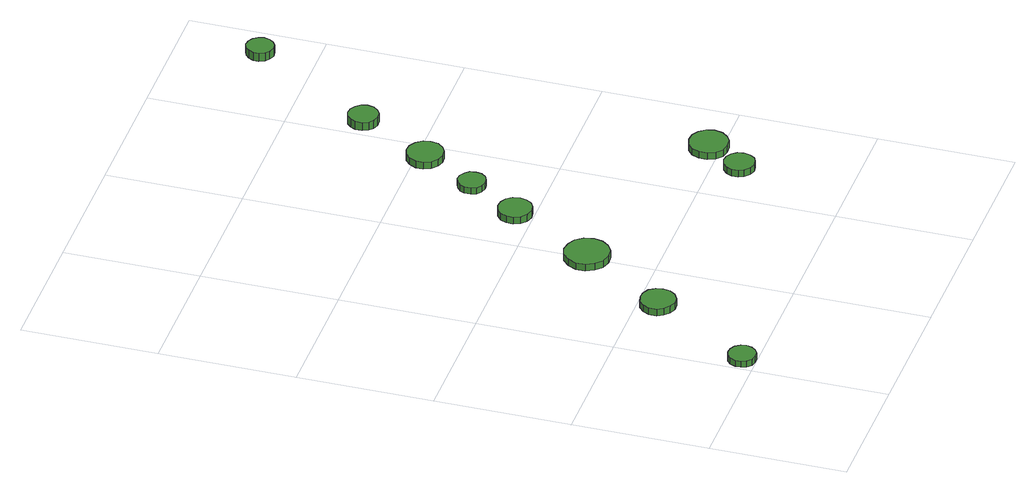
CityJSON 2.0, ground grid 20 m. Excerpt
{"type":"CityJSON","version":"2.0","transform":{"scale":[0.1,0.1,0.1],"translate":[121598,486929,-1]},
"CityObjects":{
"tree1":{"type":"SolitaryVegetationObject","attributes":{"function":"something"},"geometry":[{"type":"MultiSurface","lod":"1","boundaries":[[[0,1,2,3,4,5,6,7,8,9,10,11,12,13,14]],[[15,16,17,18,19,20,21,22,23,24,25,26,27,28,29]],[[0,29,28,1]],[[1,28,27,2]],[[2,27,26,3]],[[3,26,25,4]],[[4,25,24,5]],[[5,24,23,6]],[[6,23,22,7]],[[7,22,21,8]],[[8,21,20,9]],[[9,20,19,10]],[[10,19,18,11]],[[11,18,17,12]],[[12,17,16,13]],[[13,16,15,14]],[[14,15,29,0]]]}]},
"tree2":{"type":"SolitaryVegetationObject","attributes":{"function":"something"},"geometry":[{"type":"MultiSurface","lod":"1","boundaries":[[[30,31,32,33,34,35,36,37,38,39,40,41,42,43,44]],[[45,46,47,48,49,50,51,52,53,54,55,56,57,58,59]],[[30,59,58,31]],[[31,58,57,32]],[[32,57,56,33]],[[33,56,55,34]],[[34,55,54,35]],[[35,54,53,36]],[[36,53,52,37]],[[37,52,51,38]],[[38,51,50,39]],[[39,50,49,40]],[[40,49,48,41]],[[41,48,47,42]],[[42,47,46,43]],[[43,46,45,44]],[[44,45,59,30]]]}]},
"tree3":{"type":"SolitaryVegetationObject","attributes":{"function":"something"},"geometry":[{"type":"MultiSurface","lod":"1","boundaries":[[[60,61,62,63,64,65,66,67,68,69,70,71,72,73,74]],[[75,76,77,78,79,80,81,82,83,84,85,86,87,88,89]],[[60,89,88,61]],[[61,88,87,62]],[[62,87,86,63]],[[63,86,85,64]],[[64,85,84,65]],[[65,84,83,66]],[[66,83,82,67]],[[67,82,81,68]],[[68,81,80,69]],[[69,80,79,70]],[[70,79,78,71]],[[71,78,77,72]],[[72,77,76,73]],[[73,76,75,74]],[[74,75,89,60]]]}]},
"tree4":{"type":"SolitaryVegetationObject","attributes":{"function":"something"},"geometry":[{"type":"MultiSurface","lod":"1","boundaries":[[[90,91,92,93,94,95,96,97,98,99,100,101,102,103,104]],[[105,106,107,108,109,110,111,112,113,114,115,116,117,118,119]],[[90,119,118,91]],[[91,118,117,92]],[[92,117,116,93]],[[93,116,115,94]],[[94,115,114,95]],[[95,114,113,96]],[[96,113,112,97]],[[97,112,111,98]],[[98,111,110,99]],[[99,110,109,100]],[[100,109,108,101]],[[101,108,107,102]],[[102,107,106,103]],[[103,106,105,104]],[[104,105,119,90]]]}]},
"tree5":{"type":"SolitaryVegetationObject","attributes":{"function":"something"},"geometry":[{"type":"MultiSurface","lod":"1","boundaries":[[[120,121,122,123,124,125,126,127,128,129,130,131,132,133,134]],[[135,136,137,138,139,140,141,142,143,144,145,146,147,148,149]],[[120,149,148,121]],[[121,148,147,122]],[[122,147,146,123]],[[123,146,145,124]],[[124,145,144,125]],[[125,144,143,126]],[[126,143,142,127]],[[127,142,141,128]],[[128,141,140,129]],[[129,140,139,130]],[[130,139,138,131]],[[131,138,137,132]],[[132,137,136,133]],[[133,136,135,134]],[[134,135,149,120]]]}]},
"tree6":{"type":"SolitaryVegetationObject","attributes":{"function":"something"},"geometry":[{"type":"MultiSurface","lod":"1","boundaries":[[[150,151,152,153,154,155,156,157,158,159,160,161,162,163,164]],[[165,166,167,168,169,170,171,172,173,174,175,176,177,178,179]],[[150,179,178,151]],[[151,178,177,152]],[[152,177,176,153]],[[153,176,175,154]],[[154,175,174,155]],[[155,174,173,156]],[[156,173,172,157]],[[157,172,171,158]],[[158,171,170,159]],[[159,170,169,160]],[[160,169,168,161]],[[161,168,167,162]],[[162,167,166,163]],[[163,166,165,164]],[[164,165,179,150]]]}]},
"tree7":{"type":"SolitaryVegetationObject","attributes":{"function":"something"},"geometry":[{"type":"MultiSurface","lod":"1","boundaries":[[[180,181,182,183,184,185,186,187,188,189,190,191,192,193,194]],[[195,196,197,198,199,200,201,202,203,204,205,206,207,208,209]],[[180,209,208,181]],[[181,208,207,182]],[[182,207,206,183]],[[183,206,205,184]],[[184,205,204,185]],[[185,204,203,186]],[[186,203,202,187]],[[187,202,201,188]],[[188,201,200,189]],[[189,200,199,190]],[[190,199,198,191]],[[191,198,197,192]],[[192,197,196,193]],[[193,196,195,194]],[[194,195,209,180]]]}]},
"tree8":{"type":"SolitaryVegetationObject","attributes":{"function":"something"},"geometry":[{"type":"MultiSurface","lod":"1","boundaries":[[[210,211,212,213,214,215,216,217,218,219,220,221,222,223,224]],[[225,226,227,228,229,230,231,232,233,234,235,236,237,238,239]],[[210,239,238,211]],[[211,238,237,212]],[[212,237,236,213]],[[213,236,235,214]],[[214,235,234,215]],[[215,234,233,216]],[[216,233,232,217]],[[217,232,231,218]],[[218,231,230,219]],[[219,230,229,220]],[[220,229,228,221]],[[221,228,227,222]],[[222,227,226,223]],[[223,226,225,224]],[[224,225,239,210]]]}]},
"tree9":{"type":"SolitaryVegetationObject","attributes":{"function":"something"},"geometry":[{"type":"MultiSurface","lod":"1","boundaries":[[[240,241,242,243,244,245,246,247,248,249,250,251,252,253,254]],[[255,256,257,258,259,260,261,262,263,264,265,266,267,268,269]],[[240,269,268,241]],[[241,268,267,242]],[[242,267,266,243]],[[243,266,265,244]],[[244,265,264,245]],[[245,264,263,246]],[[246,263,262,247]],[[247,262,261,248]],[[248,261,260,249]],[[249,260,259,250]],[[250,259,258,251]],[[251,258,257,252]],[[252,257,256,253]],[[253,256,255,254]],[[254,255,269,240]]]}]},
"tree10":{"type":"SolitaryVegetationObject","attributes":{"function":"something"},"geometry":[{"type":"MultiSurface","lod":"1","boundaries":[[[270,271,272,273,274,275,276,277,278,279,280,281,282,283,284]],[[285,286,287,288,289,290,291,292,293,294,295,296,297,298,299]],[[270,299,298,271]],[[271,298,297,272]],[[272,297,296,273]],[[273,296,295,274]],[[274,295,294,275]],[[275,294,293,276]],[[276,293,292,277]],[[277,292,291,278]],[[278,291,290,279]],[[279,290,289,280]],[[280,289,288,281]],[[281,288,287,282]],[[282,287,286,283]],[[283,286,285,284]],[[284,285,299,270]]]}]}
},
"vertices":[
[46,21,16],[44,29,16],[39,36,16],[32,40,16],[23,41,16],[15,39,16],[9,33,16],[6,25,16],[6,17,16],[9,9,16],[15,3,16],[23,1,16],[32,2,16],[39,6,16],[44,13,16],[44,13,6],[39,6,6],[32,2,6],[23,1,6],[15,3,6],[9,9,6],[6,17,6],[6,25,6],[9,33,6],[15,39,6],[23,41,6],[32,40,6],[39,36,6],[44,29,6],[46,21,6],
[144,172,17],[142,182,17],[136,191,17],[126,196,17],[116,197,17],[106,194,17],[98,187,17],[93,177,17],[93,166,17],[98,157,17],[106,150,17],[116,146,17],[126,147,17],[136,153,17],[142,161,17],[142,161,6],[136,153,6],[126,147,6],[116,146,6],[106,150,6],[98,157,6],[93,166,6],[93,177,6],[98,187,6],[106,194,6],[116,197,6],[126,196,6],[136,191,6],[142,182,6],[144,172,6],
[235,300,17],[232,314,17],[224,325,17],[212,331,17],[199,333,17],[186,329,17],[176,320,17],[170,307,17],[170,293,17],[176,281,17],[186,272,17],[199,268,17],[212,269,17],[224,276,17],[232,287,17],[232,287,6],[224,276,6],[212,269,6],[199,268,6],[186,272,6],[176,281,6],[170,293,6],[170,307,6],[176,320,6],[186,329,6],[199,333,6],[212,331,6],[224,325,6],[232,314,6],[235,300,6],
[301,428,17],[299,438,17],[293,446,17],[284,451,17],[274,452,17],[264,449,17],[256,442,17],[252,433,17],[252,423,17],[256,413,17],[264,406,17],[274,403,17],[284,404,17],[293,409,17],[299,418,17],[299,418,6],[293,409,6],[284,404,6],[274,403,6],[264,406,6],[256,413,6],[252,423,6],[252,433,6],[256,442,6],[264,449,6],[274,452,6],[284,451,6],[293,446,6],[299,438,6],[301,428,6],
[345,505,16],[344,514,16],[339,520,16],[331,525,16],[323,526,16],[315,523,16],[308,517,16],[305,510,16],[305,501,16],[308,493,16],[315,488,16],[323,485,16],[331,486,16],[339,490,16],[344,497,16],[344,497,6],[339,490,6],[331,486,6],[323,485,6],[315,488,6],[308,493,6],[305,501,6],[305,510,6],[308,517,6],[315,523,6],[323,526,6],[331,525,6],[339,520,6],[344,514,6],[345,505,6],
[498,163,17],[496,172,17],[491,179,17],[483,184,17],[474,185,17],[465,182,17],[458,176,17],[454,167,17],[454,158,17],[458,150,17],[465,144,17],[474,141,17],[483,142,17],[491,146,17],[496,154,17],[496,154,6],[491,146,6],[483,142,6],[474,141,6],[465,144,6],[458,150,6],[454,158,6],[454,167,6],[458,176,6],[465,182,6],[474,185,6],[483,184,6],[491,179,6],[496,172,6],[498,163,6],
[398,587,17],[396,598,17],[389,607,17],[379,613,17],[368,614,17],[358,611,17],[350,603,17],[345,593,17],[345,582,17],[350,572,17],[358,564,17],[368,561,17],[379,562,17],[389,567,17],[396,576,17],[396,576,6],[389,567,6],[379,562,6],[368,561,6],[358,564,6],[350,572,6],[345,582,6],[345,593,6],[350,603,6],[358,611,6],[368,614,6],[379,613,6],[389,607,6],[396,598,6],[398,587,6],
[540,218,17],[537,230,17],[530,239,17],[520,245,17],[508,246,17],[497,243,17],[488,235,17],[483,224,17],[483,212,17],[488,201,17],[497,193,17],[508,190,17],[520,191,17],[530,197,17],[537,206,17],[537,206,6],[530,197,6],[520,191,6],[508,190,6],[497,193,6],[488,201,6],[483,212,6],[483,224,6],[488,235,6],[497,243,6],[508,246,6],[520,245,6],[530,239,6],[537,230,6],[540,218,6],
[455,696,19],[453,705,19],[447,712,19],[439,717,19],[430,718,19],[421,715,19],[415,709,19],[411,701,19],[411,691,19],[415,683,19],[421,677,19],[430,674,19],[439,675,19],[447,679,19],[453,687,19],[453,687,6],[447,679,6],[439,675,6],[430,674,6],[421,677,6],[415,683,6],[411,691,6],[411,701,6],[415,709,6],[421,715,6],[430,718,6],[439,717,6],[447,712,6],[453,705,6],[455,696,6],
[571,882,20],[569,890,20],[564,897,20],[557,901,20],[549,902,20],[541,899,20],[535,894,20],[531,886,20],[531,878,20],[535,870,20],[541,865,20],[549,862,20],[557,863,20],[564,867,20],[569,874,20],[569,874,7],[564,867,7],[557,863,7],[549,862,7],[541,865,7],[535,870,7],[531,878,7],[531,886,7],[535,894,7],[541,899,7],[549,902,7],[557,901,7],[564,897,7],[569,890,7],[571,882,7]
]}
